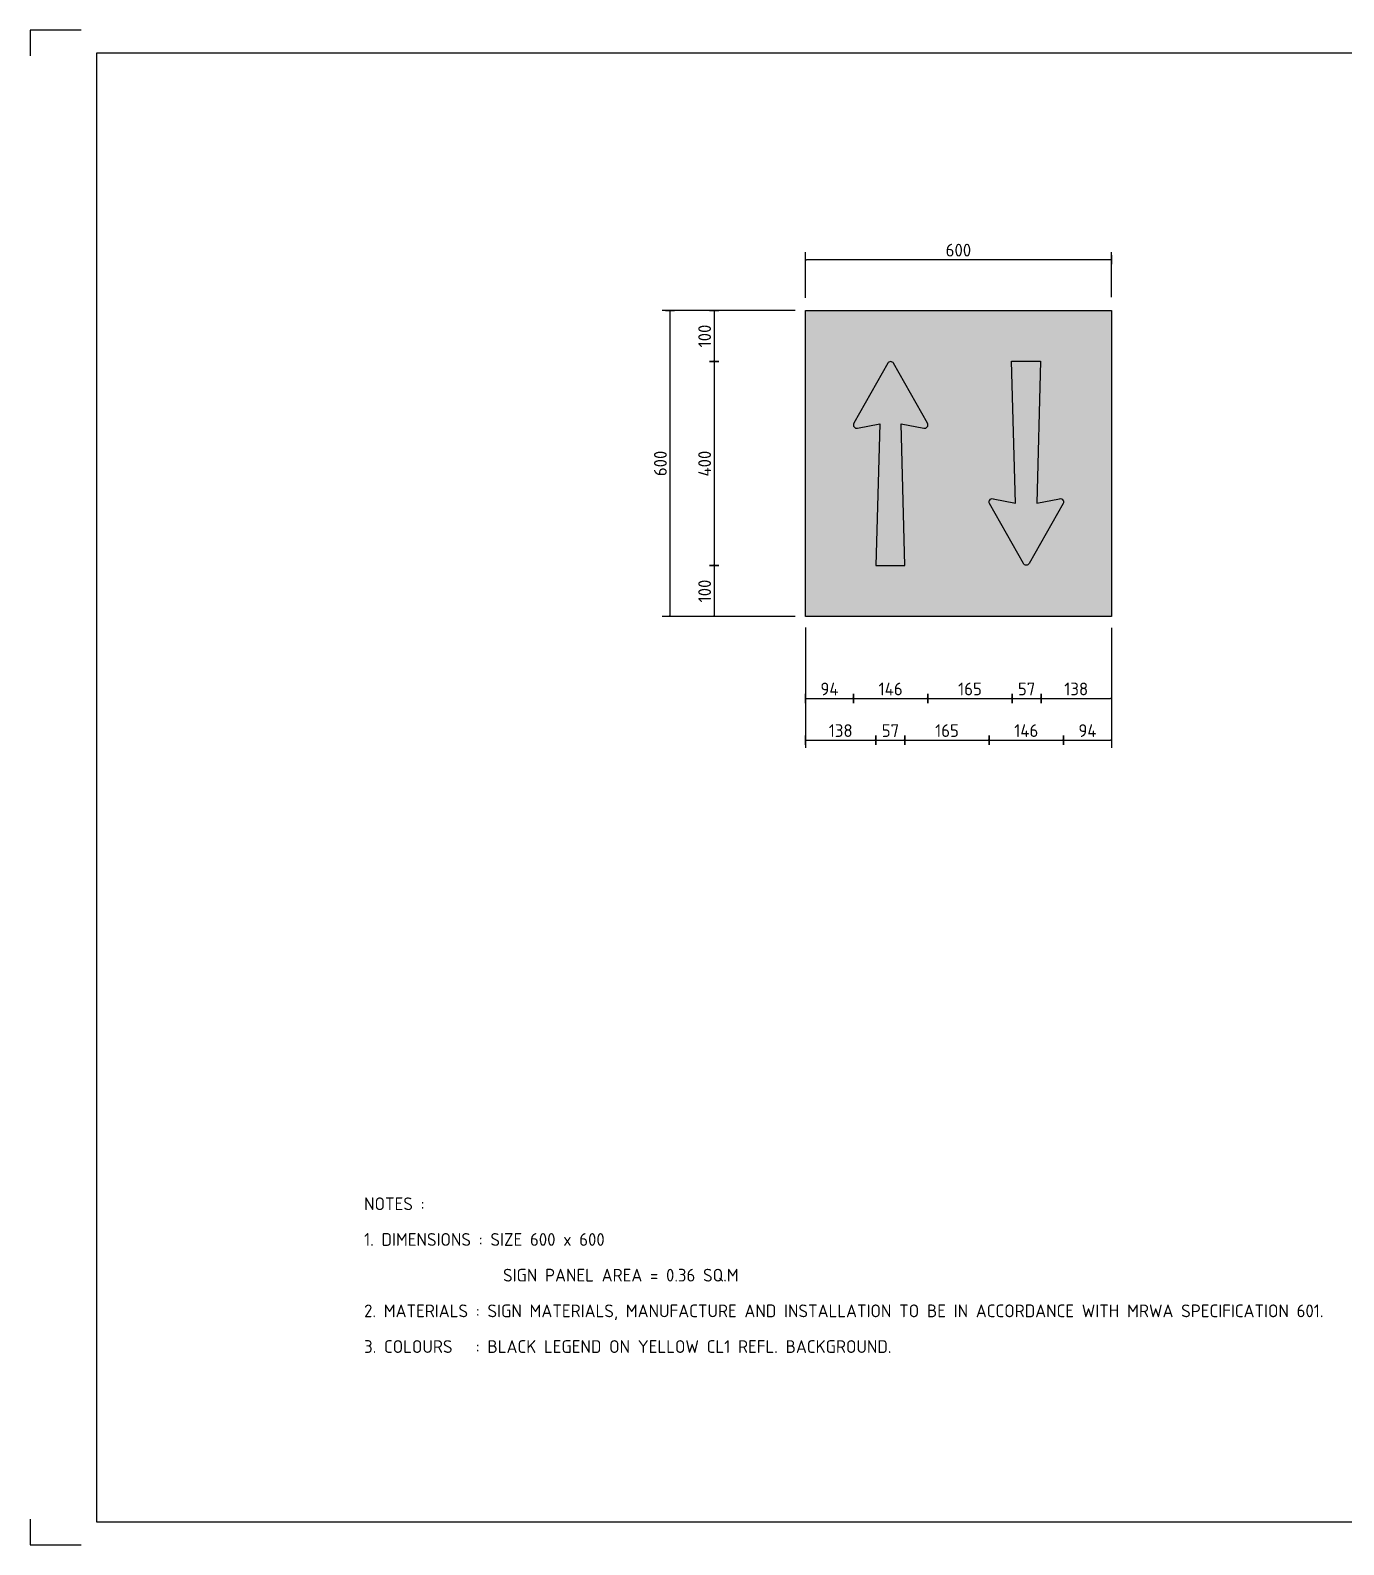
# Model space of a CAD drawing. Extents: x 0 to 420, y 0 to 297.
# Drawn here: x 0 to 257.7, y 0 to 297 of the extents above; entities that cross this region are included whole.
import ezdxf
from ezdxf.enums import TextEntityAlignment as Align

# ---------------------------------------------------------------- set-up
doc = ezdxf.new("R2010")
doc.units = 0
doc.header["$LTSCALE"] = 0.3
doc.header["$MEASUREMENT"] = 0
doc.layers.get('0').update_dxf_attribs({"linetype": 'CONTINUOUS'})
doc.layers.get('DEFPOINTS').update_dxf_attribs({"linetype": 'CONTINUOUS'})
for name, color, linetype in [('L25', 1, 'CONTINUOUS'), ('NOTES', 1, 'CONTINUOUS'), ('T25', 1, 'CONTINUOUS'), ('TBLK18', 4, 'CONTINUOUS'), ('TBLK25', 1, 'CONTINUOUS'), ('TBLK35', 3, 'CONTINUOUS'), ('TBLK50', 7, 'CONTINUOUS'), ('yellow', 50, 'CONTINUOUS')]:
    doc.layers.add(name, color=color, linetype=linetype)
doc.styles.add('iso', font='iso3098b.shx')
doc.dimstyles.new('SIGNSDIM', dxfattribs={"dimtxt": 2.5, "dimasz": 0.2, "dimexe": 1.5, "dimexo": 2, "dimtad": 1, "dimdec": 4, "dimlfac": 10, "dimrnd": 1, "dimdsep": 46, "dimtxsty": 'iso', "dimblk": 'SGNDIM', "dimcen": 2.5, "dimse2": 1, "dimadec": 0, "dimazin": 0, "dimtfac": 1, "dimtdec": 4, "dimtix": 1, "dimtmove": 0, "dimatfit": 3, "dimldrblk": 'SGNDIM', "dimfxl": 1, "dimtolj": 1, "dimtzin": 0, "dimarcsym": 0})

# ---------------------------------------------------------------- blocks, each defined once
blk = doc.blocks.new('SGNDIM')
for p, q in [((0, 0), (-1, 0)), ((0, 4.5), (0, -4.5))]:
    blk.add_line(p, q)
blk = doc.blocks.new('*D2')
at = {"layer": 'DEFPOINTS', "color": 0}
for p in [(150.2178126303791, 242.0548077980702), (125.4806777694151, 182.0548077980702), (150.2178126303791, 182.0548077980702)]:
    blk.add_point(p, dxfattribs=at)
at = {"layer": 'T25', "color": 0, "lineweight": -2}
for p, q in [((148.2178126303791, 242.0548077980702), (123.9806777694151, 242.0548077980702)), ((125.4806777694151, 241.8548077980702), (125.4806777694151, 182.2548077980702)), ((148.2178126303791, 182.0548077980702), (123.9806777694151, 182.0548077980702))]:
    blk.add_line(p, q, dxfattribs=at)
at = {"layer": 'T25', "color": 0, "lineweight": -2, "xscale": 0.2, "yscale": 0.2, "zscale": 0.2}
for p, rotation in [((125.4806777694151, 242.0548077980702), 90), ((125.4806777694151, 182.0548077980702), 270)]:
    blk.add_blockref('SGNDIM', p, dxfattribs=dict(at, rotation=rotation))
at = {"layer": 'T25', "color": 0, "insert": (123.6056777694151, 212.0548077980702), "char_height": 2.5, "attachment_point": 5, "rotation": 90, "style": 'iso'}
blk.add_mtext('\\A1;600', dxfattribs=at)
blk = doc.blocks.new('*D3')
at = {"layer": 'DEFPOINTS', "color": 0}
for p in [(152.0730977449514, 181.8539930853707), (161.4716015272912, 183.5893856272595), (161.4716015272912, 165.9509098701172)]:
    blk.add_point(p, dxfattribs=at)
at = {"layer": 'T25', "color": 0, "lineweight": -2}
for p, q in [((152.0730977449514, 179.8539930853707), (152.0730977449514, 164.4509098701172)), ((152.2730977449514, 165.9509098701172), (161.2716015272912, 165.9509098701172))]:
    blk.add_line(p, q, dxfattribs=at)
at = {"layer": 'T25', "color": 0, "lineweight": -2, "xscale": 0.2, "yscale": 0.2, "zscale": 0.2, "rotation": 180}
blk.add_blockref('SGNDIM', (152.0730977449514, 165.9509098701172), dxfattribs=at)
at = {"layer": 'T25', "color": 0, "lineweight": -2, "xscale": 0.2, "yscale": 0.2, "zscale": 0.2}
blk.add_blockref('SGNDIM', (161.4716015272912, 165.9509098701172), dxfattribs=at)
at = {"layer": 'T25', "color": 0, "insert": (156.7723496361213, 167.8259098701172), "char_height": 2.5, "attachment_point": 5, "style": 'iso'}
blk.add_mtext('\\A1;94', dxfattribs=at)
blk = doc.blocks.new('*D4')
at = {"layer": 'DEFPOINTS', "color": 0}
for p in [(198.2942788079444, 191.7206703489593), (212.0730977449515, 181.8039476069343), (212.0730977449515, 165.9509098701172)]:
    blk.add_point(p, dxfattribs=at)
at = {"layer": 'T25', "color": 0, "lineweight": -2}
for p, q in [((212.0730977449515, 179.8039476069343), (212.0730977449515, 164.4509098701172)), ((198.4942788079444, 165.9509098701172), (211.8730977449515, 165.9509098701172))]:
    blk.add_line(p, q, dxfattribs=at)
at = {"layer": 'T25', "color": 0, "lineweight": -2, "xscale": 0.2, "yscale": 0.2, "zscale": 0.2, "rotation": 180}
blk.add_blockref('SGNDIM', (198.2942788079444, 165.9509098701172), dxfattribs=at)
at = {"layer": 'T25', "color": 0, "lineweight": -2, "xscale": 0.2, "yscale": 0.2, "zscale": 0.2}
blk.add_blockref('SGNDIM', (212.0730977449515, 165.9509098701172), dxfattribs=at)
at = {"layer": 'T25', "color": 0, "insert": (205.183688276448, 167.8259098701172), "char_height": 2.5, "attachment_point": 5, "style": 'iso'}
blk.add_mtext('\\A1;138', dxfattribs=at)
blk = doc.blocks.new('*D5')
at = {"layer": 'DEFPOINTS', "color": 0}
for p in [(152.0246615142863, 242.0548077980703), (134.1621217901931, 232.031289871305), (144.4210354226721, 232.031289871305)]:
    blk.add_point(p, dxfattribs=at)
at = {"layer": 'T25', "color": 0, "lineweight": -2}
for p, q in [((150.0246615142863, 242.0548077980703), (132.6621217901931, 242.0548077980703)), ((134.1621217901931, 241.8548077980703), (134.1621217901931, 232.231289871305))]:
    blk.add_line(p, q, dxfattribs=at)
at = {"layer": 'T25', "color": 0, "lineweight": -2, "xscale": 0.2, "yscale": 0.2, "zscale": 0.2}
for p, rotation in [((134.1621217901931, 242.0548077980703), 90), ((134.1621217901931, 232.031289871305), 270)]:
    blk.add_blockref('SGNDIM', p, dxfattribs=dict(at, rotation=rotation))
at = {"layer": 'T25', "color": 0, "insert": (132.2871217901931, 237.0430488346877), "char_height": 2.5, "attachment_point": 5, "rotation": 90, "style": 'iso'}
blk.add_mtext('\\A1;100', dxfattribs=at)
blk = doc.blocks.new('*D6')
at = {"layer": 'DEFPOINTS', "color": 0}
for p in [(152.0724125601329, 192.0189689384414), (134.1621217901931, 182.0548077980702), (152.0724125601329, 182.0548077980702)]:
    blk.add_point(p, dxfattribs=at)
at = {"layer": 'T25', "color": 0, "lineweight": -2}
for p, q in [((134.1621217901931, 191.8189689384415), (134.1621217901931, 182.2548077980702)), ((150.0724125601329, 182.0548077980702), (132.6621217901931, 182.0548077980702))]:
    blk.add_line(p, q, dxfattribs=at)
at = {"layer": 'T25', "color": 0, "lineweight": -2, "xscale": 0.2, "yscale": 0.2, "zscale": 0.2}
for p, rotation in [((134.1621217901931, 192.0189689384414), 90), ((134.1621217901931, 182.0548077980702), 270)]:
    blk.add_blockref('SGNDIM', p, dxfattribs=dict(at, rotation=rotation))
at = {"layer": 'T25', "color": 0, "insert": (132.2871217901931, 187.0368883682559), "char_height": 2.5, "attachment_point": 5, "rotation": 90, "style": 'iso'}
blk.add_mtext('\\A1;100', dxfattribs=at)
blk = doc.blocks.new('*D7')
at = {"layer": 'DEFPOINTS', "color": 0}
for p in [(173.965591907483, 232.0202767354562), (134.1621217901931, 192.0189689384414), (173.965591907483, 192.0189689384414)]:
    blk.add_point(p, dxfattribs=at)
at = {"layer": 'T25', "color": 0, "lineweight": -2}
blk.add_line((134.1621217901931, 231.8202767354562), (134.1621217901931, 192.2189689384414), dxfattribs=at)
at = {"layer": 'T25', "color": 0, "lineweight": -2, "xscale": 0.2, "yscale": 0.2, "zscale": 0.2}
for p, rotation in [((134.1621217901931, 232.0202767354562), 90), ((134.1621217901931, 192.0189689384414), 270)]:
    blk.add_blockref('SGNDIM', p, dxfattribs=dict(at, rotation=rotation))
at = {"layer": 'T25', "color": 0, "insert": (132.287121790193, 212.0196228369488), "char_height": 2.5, "attachment_point": 5, "rotation": 90, "style": 'iso'}
blk.add_mtext('\\A1;400', dxfattribs=at)
blk = doc.blocks.new('*D8')
at = {"layer": 'DEFPOINTS', "color": 0}
for p in [(165.8831947442467, 197.6877351092697), (152.0730977449514, 176.5291503134482), (165.8831947442467, 157.7820823303519)]:
    blk.add_point(p, dxfattribs=at)
at = {"layer": 'T25', "color": 0, "lineweight": -2}
for p, q in [((152.0730977449514, 174.5291503134482), (152.0730977449514, 156.2820823303519)), ((152.2730977449514, 157.7820823303519), (165.6831947442467, 157.7820823303519))]:
    blk.add_line(p, q, dxfattribs=at)
at = {"layer": 'T25', "color": 0, "lineweight": -2, "xscale": 0.2, "yscale": 0.2, "zscale": 0.2, "rotation": 180}
blk.add_blockref('SGNDIM', (152.0730977449514, 157.7820823303519), dxfattribs=at)
at = {"layer": 'T25', "color": 0, "lineweight": -2, "xscale": 0.2, "yscale": 0.2, "zscale": 0.2}
blk.add_blockref('SGNDIM', (165.8831947442467, 157.7820823303519), dxfattribs=at)
at = {"layer": 'T25', "color": 0, "insert": (158.9781462445991, 159.6570823303519), "char_height": 2.5, "attachment_point": 5, "style": 'iso'}
blk.add_mtext('\\A1;138', dxfattribs=at)
blk = doc.blocks.new('*D9')
at = {"layer": 'DEFPOINTS', "color": 0}
for p in [(202.6886033021427, 185.0862262934558), (212.0730977449514, 174.2633914543586), (212.0730977449514, 157.7820823303519)]:
    blk.add_point(p, dxfattribs=at)
at = {"layer": 'T25', "color": 0, "lineweight": -2}
for p, q in [((212.0730977449514, 172.2633914543586), (212.0730977449514, 156.2820823303519)), ((202.8886033021427, 157.7820823303519), (211.8730977449514, 157.7820823303519))]:
    blk.add_line(p, q, dxfattribs=at)
at = {"layer": 'T25', "color": 0, "lineweight": -2, "xscale": 0.2, "yscale": 0.2, "zscale": 0.2, "rotation": 180}
blk.add_blockref('SGNDIM', (202.6886033021427, 157.7820823303519), dxfattribs=at)
at = {"layer": 'T25', "color": 0, "lineweight": -2, "xscale": 0.2, "yscale": 0.2, "zscale": 0.2}
blk.add_blockref('SGNDIM', (212.0730977449514, 157.7820823303519), dxfattribs=at)
at = {"layer": 'T25', "color": 0, "insert": (207.3808505235471, 159.6570823303519), "char_height": 2.5, "attachment_point": 5, "style": 'iso'}
blk.add_mtext('\\A1;94', dxfattribs=at)
blk = doc.blocks.new('*D10')
at = {"layer": 'DEFPOINTS', "color": 0}
for p in [(192.5905871131598, 167.7002095691578), (198.2942788079444, 167.7002095691578), (198.2942788079444, 165.9509098701172)]:
    blk.add_point(p, dxfattribs=at)
at = {"layer": 'T25', "color": 0, "lineweight": -2}
blk.add_line((192.7905871131598, 165.9509098701172), (198.0942788079444, 165.9509098701172), dxfattribs=at)
at = {"layer": 'T25', "color": 0, "lineweight": -2, "xscale": 0.2, "yscale": 0.2, "zscale": 0.2, "rotation": 180}
blk.add_blockref('SGNDIM', (192.5905871131598, 165.9509098701172), dxfattribs=at)
at = {"layer": 'T25', "color": 0, "lineweight": -2, "xscale": 0.2, "yscale": 0.2, "zscale": 0.2}
blk.add_blockref('SGNDIM', (198.2942788079444, 165.9509098701172), dxfattribs=at)
at = {"layer": 'T25', "color": 0, "insert": (195.4424329605521, 167.8259098701172), "char_height": 2.5, "attachment_point": 5, "style": 'iso'}
blk.add_mtext('\\A1;57', dxfattribs=at)
blk = doc.blocks.new('*D11')
at = {"layer": 'DEFPOINTS', "color": 0}
for p in [(188.0791473821678, 162.2627447173682), (202.6886033021427, 162.2627447173682), (202.6886033021427, 157.7820823303519)]:
    blk.add_point(p, dxfattribs=at)
at = {"layer": 'T25', "color": 0, "lineweight": -2}
blk.add_line((188.2791473821678, 157.7820823303519), (202.4886033021427, 157.7820823303519), dxfattribs=at)
at = {"layer": 'T25', "color": 0, "lineweight": -2, "xscale": 0.2, "yscale": 0.2, "zscale": 0.2, "rotation": 180}
blk.add_blockref('SGNDIM', (188.0791473821678, 157.7820823303519), dxfattribs=at)
at = {"layer": 'T25', "color": 0, "lineweight": -2, "xscale": 0.2, "yscale": 0.2, "zscale": 0.2}
blk.add_blockref('SGNDIM', (202.6886033021427, 157.7820823303519), dxfattribs=at)
at = {"layer": 'T25', "color": 0, "insert": (195.3838753421552, 159.6570823303519), "char_height": 2.5, "attachment_point": 5, "style": 'iso'}
blk.add_mtext('\\A1;146', dxfattribs=at)
blk = doc.blocks.new('*D12')
at = {"layer": 'DEFPOINTS', "color": 0}
for p in [(152.0730977449514, 252.011825416044), (152.0730977449514, 242.5235184478146), (212.0730977449514, 242.6832177355669)]:
    blk.add_point(p, dxfattribs=at)
at = {"layer": 'T25', "color": 0, "lineweight": -2}
for p, q in [((152.0730977449514, 244.5235184478146), (152.0730977449514, 253.511825416044)), ((212.0730977449514, 244.6832177355669), (212.0730977449514, 253.511825416044)), ((211.8730977449515, 252.011825416044), (152.2730977449514, 252.011825416044))]:
    blk.add_line(p, q, dxfattribs=at)
at = {"layer": 'T25', "color": 0, "lineweight": -2, "xscale": 0.2, "yscale": 0.2, "zscale": 0.2, "rotation": 180}
blk.add_blockref('SGNDIM', (152.0730977449514, 252.011825416044), dxfattribs=at)
at = {"layer": 'T25', "color": 0, "lineweight": -2, "xscale": 0.2, "yscale": 0.2, "zscale": 0.2}
blk.add_blockref('SGNDIM', (212.0730977449514, 252.011825416044), dxfattribs=at)
at = {"layer": 'T25', "color": 0, "insert": (182.0730977449514, 253.886825416044), "char_height": 2.5, "attachment_point": 5, "style": 'iso'}
blk.add_mtext('\\A1;600', dxfattribs=at)
blk = doc.blocks.new('*D14')
at = {"layer": 'DEFPOINTS', "color": 0}
for p in [(165.8831947442467, 159.5313820293925), (171.5868864390314, 159.5313820293925), (171.5868864390314, 157.7820823303519)]:
    blk.add_point(p, dxfattribs=at)
at = {"layer": 'T25', "color": 0, "lineweight": -2}
blk.add_line((166.0831947442467, 157.7820823303519), (171.3868864390314, 157.7820823303519), dxfattribs=at)
at = {"layer": 'T25', "color": 0, "lineweight": -2, "xscale": 0.2, "yscale": 0.2, "zscale": 0.2, "rotation": 180}
blk.add_blockref('SGNDIM', (165.8831947442467, 157.7820823303519), dxfattribs=at)
at = {"layer": 'T25', "color": 0, "lineweight": -2, "xscale": 0.2, "yscale": 0.2, "zscale": 0.2}
blk.add_blockref('SGNDIM', (171.5868864390314, 157.7820823303519), dxfattribs=at)
at = {"layer": 'T25', "color": 0, "insert": (168.735040591639, 159.6570823303519), "char_height": 2.5, "attachment_point": 5, "style": 'iso'}
blk.add_mtext('\\A1;57', dxfattribs=at)
blk = doc.blocks.new('*D13')
at = {"layer": 'DEFPOINTS', "color": 0}
for p in [(161.4716015272912, 170.4315722571334), (176.0810574472661, 170.4315722571334), (176.0810574472661, 165.9509098701172)]:
    blk.add_point(p, dxfattribs=at)
at = {"layer": 'T25', "color": 0, "lineweight": -2}
blk.add_line((161.6716015272912, 165.9509098701172), (175.8810574472661, 165.9509098701172), dxfattribs=at)
at = {"layer": 'T25', "color": 0, "lineweight": -2, "xscale": 0.2, "yscale": 0.2, "zscale": 0.2, "rotation": 180}
blk.add_blockref('SGNDIM', (161.4716015272912, 165.9509098701172), dxfattribs=at)
at = {"layer": 'T25', "color": 0, "lineweight": -2, "xscale": 0.2, "yscale": 0.2, "zscale": 0.2}
blk.add_blockref('SGNDIM', (176.0810574472661, 165.9509098701172), dxfattribs=at)
at = {"layer": 'T25', "color": 0, "insert": (168.7763294872786, 167.8259098701172), "char_height": 2.5, "attachment_point": 5, "style": 'iso'}
blk.add_mtext('\\A1;146', dxfattribs=at)
blk = doc.blocks.new('*D15')
at = {"layer": 'DEFPOINTS', "color": 0}
for p in [(176.0810574472661, 166.7226109443641), (192.5905871131598, 166.7226109443641), (192.5905871131598, 165.9509098701172)]:
    blk.add_point(p, dxfattribs=at)
at = {"layer": 'T25', "color": 0, "lineweight": -2}
blk.add_line((176.2810574472661, 165.9509098701172), (192.3905871131598, 165.9509098701172), dxfattribs=at)
at = {"layer": 'T25', "color": 0, "lineweight": -2, "xscale": 0.2, "yscale": 0.2, "zscale": 0.2, "rotation": 180}
blk.add_blockref('SGNDIM', (176.0810574472661, 165.9509098701172), dxfattribs=at)
at = {"layer": 'T25', "color": 0, "lineweight": -2, "xscale": 0.2, "yscale": 0.2, "zscale": 0.2}
blk.add_blockref('SGNDIM', (192.5905871131598, 165.9509098701172), dxfattribs=at)
at = {"layer": 'T25', "color": 0, "insert": (184.3358222802129, 167.8259098701172), "char_height": 2.5, "attachment_point": 5, "style": 'iso'}
blk.add_mtext('\\A1;165', dxfattribs=at)
blk = doc.blocks.new('*D16')
at = {"layer": 'DEFPOINTS', "color": 0}
for p in [(171.5868864390314, 159.2539184414015), (188.0791473821678, 159.2539184414015), (188.0791473821678, 157.7820823303519)]:
    blk.add_point(p, dxfattribs=at)
at = {"layer": 'T25', "color": 0, "lineweight": -2}
blk.add_line((171.7868864390313, 157.7820823303519), (187.8791473821678, 157.7820823303519), dxfattribs=at)
at = {"layer": 'T25', "color": 0, "lineweight": -2, "xscale": 0.2, "yscale": 0.2, "zscale": 0.2, "rotation": 180}
blk.add_blockref('SGNDIM', (171.5868864390314, 157.7820823303519), dxfattribs=at)
at = {"layer": 'T25', "color": 0, "lineweight": -2, "xscale": 0.2, "yscale": 0.2, "zscale": 0.2}
blk.add_blockref('SGNDIM', (188.0791473821678, 157.7820823303519), dxfattribs=at)
at = {"layer": 'T25', "color": 0, "insert": (179.8330169105996, 159.6570823303519), "char_height": 2.5, "attachment_point": 5, "style": 'iso'}
blk.add_mtext('\\A1;165', dxfattribs=at)
blk = doc.blocks.new('A3BBLK')
at = {"layer": 'TBLK25'}
for p, q in [((10, 297), (0, 297)), ((0, 297), (0, 292)), ((0, 5), (0, 0)), ((0, 0), (10, 0))]:
    blk.add_line(p, q, dxfattribs=at)
at = {"layer": 'TBLK50'}
for p, q in [((415.5000000000002, 292.5), (13, 292.5)), ((13, 292.5), (13, 4.5)), ((13, 4.5), (415.5000000000002, 4.5))]:
    blk.add_line(p, q, dxfattribs=at)
blk = doc.blocks.new('a3_in_vtblk')
blk.add_blockref('A3BBLK', (-3.741840828297427e-07, 1.894474053187878e-07))
at = {"layer": 'TBLK18', "style": 'iso'}
for tag, p, height in [('GROUND_SURVEY_STD.', (381.875222273204, 126.1053199401716), 1.8), ('SURVEY_CAPTURE_DATE', (381.9454161662899, 122.6053199401716), 1.8), ('MAPPING_SURVEY_STD.', (381.9454161662899, 119.1053199401716), 1.8), ('MAPPING_CAPTURE_DATE', (381.9454161662898, 115.6053199401716), 1.8), ('PROJECT_ZONE', (381.9454161662899, 112.1053199401716), 1.8), ('HEIGHT_DATUM', (381.9454161662898, 108.6053199401714), 1.8), ('CLIENT_STREET_NAME', (355.5137892048512, 86.94082754562629), 1.5), ('CLIENT_TELEPHONE_NO.', (368.3055848069769, 84.67709447489977), 1.5), ('CLIENT_SUBURB_POSTCODE', (388.4876002642824, 86.9408275456263), 1.5), ('CLIENT_FAX_NO.', (393.555162257961, 84.67709447489979), 1.5), ('STREET_NAME', (355.5137892048512, 62.09980777502454), 1.5), ('SUBURB_POSTCODE', (388.4876002642824, 62.09980777502456), 1.5), ('TELEPHONE_NO.', (368.3055848069769, 59.83607470429803), 1.5), ('FAX_NO.', (393.555162257961, 59.83607470429804), 1.5)]:
    blk.add_attdef(tag, p, '', height=height, dxfattribs=at)
for tag, p in [('CLIENT_MR_DIRECTORATE', (381.4999755770158, 92.95956004759233)), ('MR_DIRECTORATE', (381.4999755770158, 68.11854027699059))]:
    blk.add_attdef(tag, text='', height=1.5, dxfattribs=at).set_placement(p, align=Align.CENTER)
at = {"layer": 'TBLK25', "style": 'iso'}
for tag, height, p in [('CLIENT_MR__BRANCH', 2, (381.4999755770158, 90.03992980102237)), ('MR_BRANCH', 2, (381.4999755770158, 65.19891003042062)), ('ROAD_SECTION', 1.75, (384.4999996258161, 29.16173915914942)), ('SLK', 1.75, (384.4999996258161, 26.10752480193321)), ('CHAINAGE', 1.75, (384.4999996258161, 19.20540326262937))]:
    blk.add_attdef(tag, text='', height=height, dxfattribs=at).set_placement(p, align=Align.CENTER)
for tag, p, height in [('FILE_NUMBER', (371.7734368758553, 54.23654958023184), 2.5), ('DESIGNED_/_DRAWN', (371.7734368758553, 49.48654958023184), 2), ('VERIFIED', (371.7734368758553, 44.48654958023184), 2), ('APPROVED', (371.7734368758553, 39.48654958023184), 2), ('LOCAL_AUTHORITY', (370.4803377219841, 16.73347307702431), 1.25)]:
    blk.add_attdef(tag, p, '', height=height, dxfattribs=at)
at = {"layer": 'TBLK35', "style": 'iso', "width": 0.9}
for tag, p in [('ROAD_PROJECT&NUMBER', (384.4999996258161, 32.230685934961)), ('DRAWING_DESCRIPTION', (384.4999996258161, 22.28803376023848))]:
    blk.add_attdef(tag, text='', height=2.5, dxfattribs=at).set_placement(p, align=Align.CENTER)
at = {"layer": 'TBLK50', "style": 'iso'}
blk.add_attdef('MRWA_DRG_NUMBER', (356.2877078814561, 6.084560384789711), '', height=5, dxfattribs=at)

msp = doc.modelspace()

# ---------------------------------------------------------------- hatches: boundary and pattern name
at = {"layer": 'L25'}
h = msp.add_hatch(color=256, dxfattribs=at)
edge = h.paths.add_edge_path()
edge.add_arc((168.7763294872786, 231.3690404174341), 0.6512363180220653, 29.49904219556434, 150.5009578044369)
edge.add_line((168.2095168877392, 231.6897150483519), (161.5560252457738, 219.9292496732067))
edge.add_arc((162.1228378453133, 219.6085750422889), 0.6512363180220899, 150.5009578044369, 281.2340358981255)
edge.add_line((162.2497097784531, 218.9698166728781), (166.6280480174458, 219.8394541804589))
edge.add_line((166.6280480174458, 219.8394541804589), (165.8831947442467, 192.0189689384414))
edge.add_line((165.8831947442467, 192.0189689384414), (171.5868864390313, 192.0189689384414))
edge.add_line((171.5868864390313, 192.0189689384414), (170.8420331658323, 219.8394541804589))
edge.add_line((170.8420331658323, 219.8394541804589), (175.3052104314922, 218.9693716975567))
edge.add_arc((175.429821129244, 219.6085750422889), 0.651236318022088, 258.9687230852984, 389.4990421955643)
edge.add_line((175.9966337287835, 219.9292496732067), (169.3431420868181, 231.6897150483519))
h = msp.add_hatch(color=256, dxfattribs=at)
edge = h.paths.add_edge_path()
edge.add_arc((195.3838753421553, 192.7405751787064), 0.6512363180220653, 209.4990421955631, 330.50095780443564, ccw=False)
edge.add_line((194.8170627426158, 192.4199005477886), (188.1635711006504, 204.1803659229338))
edge.add_arc((188.7303837001899, 204.5010405538516), 0.6512363180220899, 78.76596410187449, 209.4990421955631, ccw=False)
edge.add_line((188.8572556333297, 205.1397989232624), (193.2355938723224, 204.2701614156815))
edge.add_line((193.2355938723224, 204.2701614156815), (192.4907405991234, 232.090646657699))
edge.add_line((192.4907405991234, 232.090646657699), (198.194432293908, 232.090646657699))
edge.add_line((198.194432293908, 232.090646657699), (197.4495790207089, 204.2701614156815))
edge.add_line((197.4495790207089, 204.2701614156815), (201.9127562863688, 205.1402438985837))
edge.add_arc((202.0373669841206, 204.5010405538516), 0.651236318022088, -29.4990421955643, 101.0312769147016, ccw=False)
edge.add_line((202.6041795836601, 204.1803659229338), (195.9506879416947, 192.4199005477886))
at = {"layer": 'yellow'}
h = msp.add_hatch(color=256, dxfattribs=at)
h.paths.add_polyline_path([(152.0730977449514, 182.0548077980702), (152.0730977449514, 242.0548077980702), (212.0730977449514, 242.0548077980702), (212.0730977449514, 182.0548077980702)])
edge = h.paths.add_edge_path(flags=16)
edge.add_arc((195.3838753421552, 192.7405751787064), 0.6512363180220899, 209.4990421955643, 330.5009578044369, ccw=False)
edge.add_line((194.8170627426158, 192.4199005477886), (188.1635711006504, 204.1803659229338))
edge.add_arc((188.7303837001899, 204.5010405538516), 0.6512363180220899, 78.76596410187449, 209.4990421955631, ccw=False)
edge.add_line((188.8572556333297, 205.1397989232624), (193.2355938723224, 204.2701614156815))
edge.add_line((193.2355938723224, 204.2701614156815), (192.4907405991234, 232.090646657699))
edge.add_line((192.4907405991234, 232.090646657699), (198.194432293908, 232.090646657699))
edge.add_line((198.194432293908, 232.090646657699), (197.4495790207089, 204.2701614156815))
edge.add_line((197.4495790207089, 204.2701614156815), (201.9127562863688, 205.1402438985837))
edge.add_arc((202.0373669841206, 204.5010405538516), 0.6512363180220826, -29.49904219556322, 101.03127691469922, ccw=False)
edge.add_line((202.6041795836601, 204.1803659229338), (195.9506879416947, 192.4199005477886))
edge = h.paths.add_edge_path(flags=16)
edge.add_arc((168.7763294872786, 231.3690404174341), 0.6512363180220653, 29.49904219556434, 150.5009578044369)
edge.add_line((168.2095168877392, 231.6897150483519), (161.5560252457738, 219.9292496732067))
edge.add_arc((162.1228378453133, 219.6085750422889), 0.6512363180220899, 150.5009578044369, 281.2340358981255)
edge.add_line((162.2497097784531, 218.9698166728781), (166.6280480174458, 219.8394541804589))
edge.add_line((166.6280480174458, 219.8394541804589), (165.8831947442467, 192.0189689384414))
edge.add_line((165.8831947442467, 192.0189689384414), (171.5868864390313, 192.0189689384414))
edge.add_line((171.5868864390313, 192.0189689384414), (170.8420331658323, 219.8394541804589))
edge.add_line((170.8420331658323, 219.8394541804589), (175.3052104314922, 218.9693716975567))
edge.add_arc((175.429821129244, 219.6085750422889), 0.651236318022088, 258.9687230852984, 389.4990421955643)
edge.add_line((175.9966337287835, 219.9292496732067), (169.3431420868181, 231.6897150483519))

# ---------------------------------------------------------------- linework, layer by layer
at = {"layer": 'L25'}
msp.add_lwpolyline([(152.0730977449514, 182.0548077980702), (152.0730977449514, 242.0548077980702), (212.0730977449514, 242.0548077980702), (212.0730977449514, 182.0548077980702), (152.0730977449514, 182.0548077980702)], close=True, dxfattribs=at)
for points in [[(169.3431420868181, 231.6897150483519, 0.583193964588741), (168.2095168877392, 231.6897150483519), (161.5560252457738, 219.9292496732067, 0.6415763171050193), (162.2497097784531, 218.9698166728781), (166.6280480174458, 219.8394541804589), (165.8831947442467, 192.0189689384414), (171.5868864390313, 192.0189689384414), (170.8420331658323, 219.8394541804589), (175.3052104314922, 218.9693716975567, 0.6403281606920553), (175.9966337287835, 219.9292496732067)], [(195.9506879416947, 192.4199005477886, -0.583193964588741), (194.8170627426158, 192.4199005477886), (188.1635711006504, 204.1803659229338, -0.6415763171050193), (188.8572556333297, 205.1397989232624), (193.2355938723224, 204.2701614156815), (192.4907405991234, 232.090646657699), (198.194432293908, 232.090646657699), (197.4495790207089, 204.2701614156815), (201.9127562863688, 205.1402438985837, -0.6403281606920553), (202.6041795836601, 204.1803659229338)]]:
    msp.add_lwpolyline(points, format="xyb", close=True, dxfattribs=at)

# ---------------------------------------------------------------- block references
at = {"color": 1}
msp.add_blockref('a3_in_vtblk', (0, 0), dxfattribs=at)

# ---------------------------------------------------------------- texts
at = {"layer": 'NOTES', "style": 'iso'}
for s, p in [('NOTES :', (65.48780339709009, 65.6117313551037)), ('1. DIMENSIONS : SIZE 600 x 600', (65.48780339709009, 58.6117313551037)), ('0.36 SQ.M', (124.7131875179093, 51.61173135510369)), ('2. MATERIALS : SIGN MATERIALS, MANUFACTURE AND INSTALLATION TO BE IN ACCORDANCE WITH MRWA SPECIFICATION 601.', (65.48780339709009, 44.6117313551037)), ('3. COLOURS   : BLACK LEGEND ON YELLOW CL1 REFL. BACKGROUND.', (65.48780339709009, 37.6117313551037))]:
    msp.add_text(s, height=2.5, dxfattribs=at).set_placement(p)
msp.add_text('SIGN PANEL AREA = ', height=2.5, dxfattribs=at).set_placement((124.7131875179093, 51.61173135510369), align=Align.RIGHT)

# ---------------------------------------------------------------- dimensions: what is measured, and where the dimension line sits
at = {"layer": 'T25'}
for base, p1, p2, angle, override, picture, middle in [((152.0730977449514, 252.011825416044), (212.0730977449514, 242.6832177355669), (152.0730977449514, 242.5235184478146), 180, {"dimse2": 0}, '*D12', (182.0730977449514, 253.886825416044)), ((125.4806777694151, 182.0548077980702), (150.2178126303791, 242.0548077980702), (150.2178126303791, 182.0548077980702), 90, {"dimse2": 0}, '*D2', (123.6056777694151, 212.0548077980702)), ((134.1621217901931, 192.0189689384414), (173.965591907483, 232.0202767354562), (173.965591907483, 192.0189689384414), 90, {"dimse1": 1}, '*D7', (132.287121790193, 212.0196228369488)), ((134.1621217901931, 182.0548077980702), (152.0724125601329, 192.0189689384414), (152.0724125601329, 182.0548077980702), 90, {"dimse1": 1, "dimse2": 0}, '*D6', (132.2871217901931, 187.0368883682559))]:
    dim = msp.add_linear_dim(base=base, p1=p1, p2=p2, angle=angle, dimstyle='SIGNSDIM', override=override, dxfattribs=at)
    dim.commit()
    dim.dimension.update_dxf_attribs({"geometry": picture, "text_midpoint": middle})
dim = msp.add_linear_dim(base=(134.1621217901931, 232.031289871305), p1=(152.0246615142863, 242.0548077980703), p2=(144.4210354226721, 232.031289871305), angle=90, dimstyle='SIGNSDIM', dxfattribs=at)
dim.commit()
dim.dimension.update_dxf_attribs({"geometry": '*D5', "text_midpoint": (132.2871217901931, 237.0430488346877)})
for base, p1, p2, picture, middle in [((165.8831947442467, 157.7820823303519), (152.0730977449514, 176.5291503134482), (165.8831947442467, 197.6877351092697), '*D8', (158.9781462445991, 159.6570823303519)), ((161.4716015272912, 165.9509098701172), (152.0730977449514, 181.8539930853707), (161.4716015272912, 183.5893856272595), '*D3', (156.7723496361213, 167.8259098701172))]:
    dim = msp.add_linear_dim(base=base, p1=p1, p2=p2, dimstyle='SIGNSDIM', dxfattribs=at)
    dim.commit()
    dim.dimension.update_dxf_attribs({"geometry": picture, "text_midpoint": middle})
for base, p1, p2, override, picture, middle in [((212.0730977449515, 165.9509098701172), (198.2942788079444, 191.7206703489593), (212.0730977449515, 181.8039476069343), {"dimse1": 1, "dimse2": 0}, '*D4', (205.183688276448, 167.8259098701172)), ((212.0730977449514, 157.7820823303519), (202.6886033021427, 185.0862262934558), (212.0730977449514, 174.2633914543586), {"dimse1": 1, "dimse2": 0}, '*D9', (207.3808505235471, 159.6570823303519)), ((176.0810574472661, 165.9509098701172), (161.4716015272912, 170.4315722571334), (176.0810574472661, 170.4315722571334), {"dimse1": 1}, '*D13', (168.7763294872786, 167.8259098701172)), ((192.5905871131598, 165.9509098701172), (176.0810574472661, 166.7226109443641), (192.5905871131598, 166.7226109443641), {"dimse1": 1}, '*D15', (184.3358222802129, 167.8259098701172)), ((198.2942788079444, 165.9509098701172), (192.5905871131598, 167.7002095691578), (198.2942788079444, 167.7002095691578), {"dimse1": 1}, '*D10', (195.4424329605521, 167.8259098701172)), ((171.5868864390314, 157.7820823303519), (165.8831947442467, 159.5313820293925), (171.5868864390314, 159.5313820293925), {"dimse1": 1}, '*D14', (168.735040591639, 159.6570823303519)), ((188.0791473821678, 157.7820823303519), (171.5868864390314, 159.2539184414015), (188.0791473821678, 159.2539184414015), {"dimse1": 1}, '*D16', (179.8330169105996, 159.6570823303519)), ((202.6886033021427, 157.7820823303519), (188.0791473821678, 162.2627447173682), (202.6886033021427, 162.2627447173682), {"dimse1": 1}, '*D11', (195.3838753421552, 159.6570823303519))]:
    dim = msp.add_linear_dim(base=base, p1=p1, p2=p2, dimstyle='SIGNSDIM', override=override, dxfattribs=at)
    dim.commit()
    dim.dimension.update_dxf_attribs({"geometry": picture, "text_midpoint": middle})

doc.saveas('drawing.dxf')
